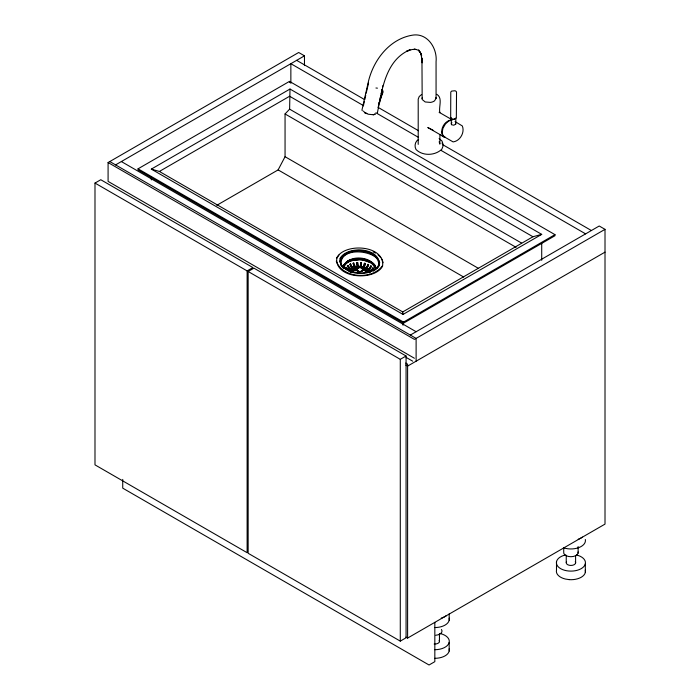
<?xml version="1.0" encoding="UTF-8"?>
<svg xmlns="http://www.w3.org/2000/svg" width="700" height="700" viewBox="0 0 700 700"><rect width="100%" height="100%" fill="white"/><g stroke="black" fill="none" stroke-linecap="round" stroke-linejoin="round"><path stroke-width="1.05" d="M421.181 54.688L422.179 62.825L421.942 57.969L422.179 99.496L425.197 101.964L430.483 102.41A7.394 4.261 -0.1 0 0 434.551 100.826L436.065 98.429L436.065 61.766C437.474 48.143 427.254 32.375 412.116 35.227C388.911 39.165 372.68 61.119 368.034 83.212L361.988 109.944L362.276 110.793M451.386 118.624L451.185 117.784L451.421 124.688L453.801 125.212L455.761 124.084L455.831 118.169L453.827 119.332L452.392 119.21L450.923 118.466L450.677 117.451L450.774 92.032L451.64 91.087L455.044 90.746L456.286 91.473L456.531 92.505L456.339 117.924L453.863 119.376L452.148 119.192M361.06 267.785L361.095 267.514A5.81 0.446 -86.9 0 0 361.489 262.868L360.649 262.78A5.81 0.446 -86.9 0 1 360.255 267.435L360.211 267.881M290.001 89.04L151.314 169.111L403.025 314.431L541.712 234.369L290.001 89.04L289.616 109.156L285.058 113.951L285.058 156.704L278.119 169.899L216.781 205.31M339.666 261.817L340.156 258.204C347.777 245.157 381.273 247.432 379.243 265.659L377.422 268.406M343.026 267.549C346.649 253.89 372.697 255.483 376.373 268.564M343.158 267.015L343.429 265.361L346.631 261.783M343.446 268.529L343.84 265.431C350.516 255.596 367.701 256.83 375.043 265.265M343.656 267.566L344.05 265.178M343.656 268.363L344.05 265.983L345.502 263.777L347.935 261.914M343.866 268.537L344.251 266.184L345.861 263.9M344.059 268.371L344.444 266.044M375.48 269.85L375.743 268.257M366.975 266.49A5.556 2.721 -66.5 0 1 365.409 268.616L363.58 268.293L363.37 269.36L362.574 269.159L362.941 267.838A5.705 1.662 -77.5 0 0 364.402 263.375L365.26 263.567M363.746 268.196A5.906 1.724 -77.5 0 0 365.26 263.567L365.286 263.419M422.047 98.569L422.24 97.65M377.352 113.05C381.946 90.274 385.332 60.078 410.06 49.744L406.481 51.363L412.081 49.499L416.15 49.49M363.37 105.849L364.315 101.614M364.779 99.487L365.724 95.252M366.196 93.126L368.559 83.02M378.341 106.558L379.286 102.314M379.759 100.188L380.695 95.944M381.168 93.817L382.113 89.574M362.574 269.159L362.95 267.986A5.906 1.724 -77.5 0 0 364.464 263.366M367.841 264.495L368.672 264.67L368.279 265.493M367.981 264.364L366.678 267.207A5.723 2.809 -66.5 0 1 365.426 268.774L364.796 269.859L365.488 270.174L366.091 268.931A5.556 2.721 -66.5 0 0 367.666 266.805M370.72 266.07L371.446 266.359L369.714 268.957A5.723 3.736 -52.5 0 1 368.043 270.287L369.058 271.259A5.906 4.506 -33.5 0 0 373.004 268.047L372.846 267.995A5.705 4.349 -33.5 0 1 369.031 271.101L368.069 272.081L368.419 272.536L369.408 271.714A5.906 4.506 -33.5 0 0 373.354 268.502L373.074 267.916M370.912 265.965L369.574 267.908A5.556 3.622 -52.5 0 1 367.483 269.727L366.669 270.681L367.211 271.25L368.025 270.13A5.556 3.622 -52.5 0 0 370.116 268.301L371.446 266.359M382.585 86.957L382.743 85.767M364.796 269.859L365.155 268.844M367.386 265.904L367.684 265.213M368.078 266.219L368.375 265.519M367.99 266.158L367.369 267.514A5.723 2.809 -66.5 0 1 366.109 269.089L365.846 269.325M372.89 267.908L373.196 268.45A5.705 4.349 -33.5 0 1 369.381 271.556L368.419 272.536M374.325 270.095L374.08 270.13A5.81 4.716 -9.3 0 1 373.17 271.127M366.669 270.856L367.5 269.894A5.723 3.736 -52.5 0 0 369.18 268.555L370.519 266.761M451.229 123.672L451.885 122.649M336.84 258.256L338.966 255.045M340.156 258.842C348.74 246.356 374.456 247.922 379.733 262.684M340.55 259.245L342.335 256.559M343.84 266.114L345.319 263.882L347.777 261.993L351.155 260.514M345.572 267.776L346.062 267.33L347.498 269.115A6.116 4.567 37.6 0 0 350.044 270.681L351.033 271.714L350.744 272.151L349.72 271.294A6.335 4.725 37.6 0 1 347.086 269.666L345.572 267.776L346.062 267.33M349.851 271.898L349.755 271.127A6.116 4.567 37.6 0 1 347.2 269.561L345.765 267.767M356.711 268.914C354.953 272.422 363.632 273.219 362.933 269.517M379.243 265.02C370.641 277.69 344.96 276.045 339.666 261.179M382.559 265.606C372.523 280.21 342.44 278.373 336.271 261.109M368.069 272.081L368.629 271.381M379.4 103.416L382.366 92.094L381.754 89.469M421.619 94.491L419.221 96.53L418.206 99.111L418.206 144.401M418.635 139.423C415.047 141.295 414.164 146.072 416.001 149.476C422.66 156.258 435.234 155.732 441.866 149.153L443.047 146.046L442.094 142.975M345.319 263.2L346.955 261.949M345.695 264.014L348.224 262.089M351.794 270.918L350.928 269.762A6.239 4.008 53.6 0 1 349.221 268.406C346.491 265.703 347.882 264.547 349.711 268.03A6.239 4.008 53.6 0 0 351.418 269.386L352.275 270.541L351.794 270.918L350.901 269.92A6.457 4.156 53.6 0 1 349.134 268.511L347.716 266.656M347.296 265.842L347.953 265.484M349.283 269.106L350.543 268.144M351.286 269.946L350.017 270.848A6.335 4.725 37.6 0 1 347.375 269.22L345.87 267.33M351.776 269.57L352.984 268.87C352.704 270.664 355.005 269.08 353.377 269.736M350.77 270.515L351.286 270.121M347.786 265.466L349.624 268.135A6.457 4.156 53.6 0 0 351.391 269.544L352.293 269.342M351.794 270.751L352.275 270.375M351.662 271.582L356.3 269.421M351.662 271.757L353.141 270.76M373.791 270.384C385.525 263.996 373.389 251.361 363.983 251.641M364.42 263.27L365.216 263.471M414.409 358.251L108.089 181.396L108.089 162.531L298.69 52.491L304.474 55.834L304.474 65.599M115.579 164.894L304.474 55.834M94.99 183.067L100.774 179.725L252.91 267.566L247.126 270.909L94.99 183.067L94.99 464.861L247.126 552.694L247.126 270.909M138.04 168.822L289.502 81.375L554.977 234.649L554.977 235.734L403.524 323.172L138.04 169.907L138.04 168.822L403.524 322.096L554.977 234.649M151.314 169.111L159.381 171.447L289.616 96.25L532.962 236.749L541.712 234.369M248.15 271.495L253.934 268.152L406.07 355.994L406.07 637.788L400.286 641.121L248.15 553.289L248.15 271.495L400.286 359.336L406.07 355.994M159.381 171.447L402.727 311.938L532.962 236.749M410.331 335.064L599.226 226.004L605.01 229.346L605.01 524.108L407.601 638.076L405.956 637.122M605.01 229.346L414.409 339.386L108.089 162.531M605.01 252.14L407.601 366.109L405.711 365.024M379.033 102.874L383.119 91.936L382.769 90.562L381.561 89.88M347.471 261.135L350.822 259.683M347.777 261.319C353.762 258.204 360.964 258.248 367.299 260.251M348.084 262.176L351.374 260.724L359.118 259.683M353.377 269.911L352.686 268.8A6.457 3.246 65.7 0 1 351.304 267.164L349.86 264.267L350.674 264.127M349.86 264.267L350.639 264.023M351.382 267.776L353.054 267.05M350.516 263.979L352.021 266.787A6.239 3.141 65.7 0 0 353.351 268.363L355.136 268.109L355.399 269.194L356.169 269.019L355.723 267.68A6.116 2.03 75.6 0 1 354.594 265.291C354.559 263.226 352.424 262.054 353.526 264.801M351.339 269.727L357.525 267.584M357.219 268.52L357.901 268.231M353.036 270.699L357.035 269.526M361.9 271.224L359.03 271.609L356.825 270.34M374.553 113.986L375.314 113.724M451.412 119.945C444.631 120.689 439.766 129.211 442.488 135.45L444.876 136.841M452.191 120.041L448.814 120.942L445.436 123.944L442.969 128.24L442.059 132.676L443.363 136.325L453.11 141.907C460.066 141.076 465.045 132.361 462.298 125.93L455.061 121.546M349.248 252.56L351.111 252.149M351.05 260.575L354.97 259.674M351.269 260.794C359.581 258.545 372.627 259.595 375.533 269.22M353.098 263.156L353.868 262.99M354.043 266.831L356.02 266.394M355.906 267.942L357.604 267.715L357.709 268.817M356.169 268.852L355.399 269.194M354.865 269.902L356.3 269.588M370.361 271.845L360.447 273.175L350.332 271.416M369.933 272.615L368.988 271.67M375.174 114.415L373.03 114.66L374.176 114.581M354.909 259.726L359.1 259.446M356.79 262.596L357.656 262.614L356.825 262.762A5.924 0.805 84.5 0 0 357.534 267.435L357.604 267.715M357.088 266.341L359.231 266.219M357.044 266.525L359.223 266.402M358.435 267.671L360.211 267.706M373.441 114.756L368.375 114.249L364.385 112.718M432.976 130.148L427.787 127.514L444.238 137.043L441.717 135.564M364.07 251.755C353.062 247.354 329.455 259 346.623 269.797M359.091 259.499L363.317 259.91M360.054 266.481L361.707 266.648M375.944 87.999L377.449 88.156M569.065 579.609L565.399 579.04A14.525 8.383 0 0 1 556.491 570.185L556.517 561.61M363.274 259.849L367.299 260.925M363.23 260.137L370.475 262.658M362.477 266.534L364.516 267.059M362.53 266.726L364.604 267.26M361.953 267.873L362.793 268.091M361.953 268.047L362.793 268.257M362.241 268.266L364.096 268.739M362.574 268.993L363.37 269.36M414.199 48.825L418.171 50.19L419.974 51.992L418.618 49.945L421.4 54.364L420.166 52.211L421.654 55.904L421.199 54.469M373.152 251.912L375.646 253.041M369.714 253.365L372.225 254.494M367.203 260.059L373.476 263.812M367.203 260.864L370.764 262.491M367.868 264.399L368.559 264.705M365.54 267.321L367.308 268.118M365.846 269.15L367.15 269.902M364.796 269.692L365.488 270.174M363.947 269.929L367.404 272.099M363.947 270.104L365.89 270.979M363.79 270.183L367.159 272.125M365.102 112.604L366.887 113.426M451.133 119.21L439.136 112.297L439.889 112.744C438.41 107.056 443.091 98.087 436.8 94.299M296.651 60.349L364.665 99.627M377.895 107.257L418.512 130.716M443.082 144.891L591.395 230.527M363.606 105.691L290.859 63.691L290.859 83.344M375.882 112.779L418.399 137.322M441.07 150.412L585.611 233.87M289.616 109.156L521.605 243.093M285.058 113.951L516.093 247.336M285.058 156.704L478.222 268.231M278.119 169.899L463.706 277.043M121.362 161.551L416.115 331.721M109.795 161.551L416.115 338.406L416.115 361.2M406.096 357.376L412.711 361.2M405.711 363.055L407.601 364.149L407.601 638.076M377.991 254.774L380.826 257.582M373.879 255.483L375.515 256.69M376.399 257.915C367.771 249.734 339.745 248.08 341.058 264.688M370.624 261.608L375.043 265.851L375.953 269.229M370.624 262.404L373.476 264.495M370.755 265.974L371.297 266.376M368.2 268.52L371.184 271.233M369.355 271.477L363.58 268.467L363.738 268.039A5.705 1.662 -77.5 0 0 365.19 263.576M366.572 269.649L367.15 270.078M366.669 270.681L367.211 271.25M361.996 268.625L362.565 269.045M353.631 268.765L353.334 268.511A6.457 3.246 65.7 0 1 351.951 266.884L350.84 264.845M352.984 268.87L352.704 268.642A6.239 3.141 65.7 0 1 351.365 267.067L350.026 264.408M439.11 138.521L442.033 141.085L443.047 144.287M363.422 111.108L364.254 111.895M350.158 271.259L350.744 271.985M376.871 257.985L377.939 259.376M373.293 264.381L375.244 266.787M372.951 264.486L374.658 266.7L375.34 269.045M368.261 270.725L368.629 271.206M368.979 271.836L369.504 272.834M368.069 271.906L368.419 272.361M341.871 266.35L343.061 267.89M340.55 264.828L341.635 266.245M355.136 268.109L354.961 267.846A6.116 2.03 75.6 0 1 353.824 265.457M355.136 268.284L354.944 268.004A6.335 2.1 75.6 0 1 353.771 265.527L353.203 263.314M351.776 269.745L352.275 270.541M353.631 268.59L354.025 269.623M354.358 264.591L354.594 265.291M439.154 141.75L439.889 144.13L439.889 134.523M455.569 123.445L455.761 124.084M382.104 259.236L383.127 262.754M375.244 266.114L375.953 268.546M375.043 266.648L375.743 269.054M374.132 270.051L374.273 270.541M356.169 269.019L355.714 267.829A6.335 2.1 75.6 0 1 354.541 265.361M358.435 267.838L358.365 267.391A5.924 0.805 84.5 0 1 357.665 262.719L357.621 262.553M435.916 97.536L436.065 98.429M368.314 83.589L368.392 84.219M402.727 311.938L403.025 314.431M585.322 563.85L585.322 572.416M578.121 546.56L578.121 553.07M575.601 555.94L575.601 563.089M566.239 555.214L566.239 562.363M563.719 547.61L563.719 551.95A7.263 4.191 0 0 0 570.903 556.71A7.263 4.191 0 0 0 578.121 551.976M541.712 243.014L541.712 260.304M449.181 613.865L449.181 620.296M449.181 642.451L449.181 651.017M439.46 633.517L439.46 641.69M434.831 622.361L434.831 661.657L429.047 665L122.727 488.145L122.727 479.412M403.524 322.096L403.524 323.172M403.025 322L403.025 325.246M400.286 359.336L400.286 641.121M289.502 81.375L289.502 82.46M151.314 176.671L151.314 179.918M361.506 262.85A6.011 0.464 -86.9 0 1 361.104 267.662M360.666 262.771A6.011 0.464 -86.9 0 1 360.255 267.584M358.365 267.54A6.134 0.831 84.5 0 1 357.63 262.701M357.525 267.584A6.134 0.831 84.5 0 1 356.799 262.745M374.255 270.209A6.011 4.891 -9.3 0 1 373.826 270.751M576.45 554.977A14.525 8.383 0 0 1 582.461 567.822A14.525 8.383 0 0 1 559.414 567.849A14.525 8.383 0 0 1 565.337 554.986M575.286 561.689A4.716 2.721 0 0 1 570.911 565.451A4.716 2.721 0 0 1 566.562 561.68M585.322 539.499A14.525 8.383 0 0 1 578.979 547.549A14.525 8.383 0 0 1 563.675 547.837M585.322 570.229A14.481 8.356 0 0 1 569.056 579.635M582.435 537.11A14.525 8.383 0 0 1 578.2 539.254M440.309 633.579A14.525 8.383 0 0 1 449.024 642.941A14.525 8.383 0 0 1 434.814 649.714M439.145 640.29A4.716 2.721 0 0 1 434.175 644.035M441.49 629.519A7.263 4.191 0 0 1 435.741 635.267M449.181 618.1A14.525 8.383 0 0 1 434.814 627.559M449.173 648.83A14.481 8.356 0 0 1 434.814 658.315M446.294 615.711A14.525 8.383 0 0 1 441.219 618.117M336.84 257.626C333.979 278.661 374.22 281.444 382.559 266.236C385.42 245.201 345.179 242.419 336.84 257.626M356.405 268.695C361.926 277.637 366.844 262.631 356.405 268.695"/></g></svg>
